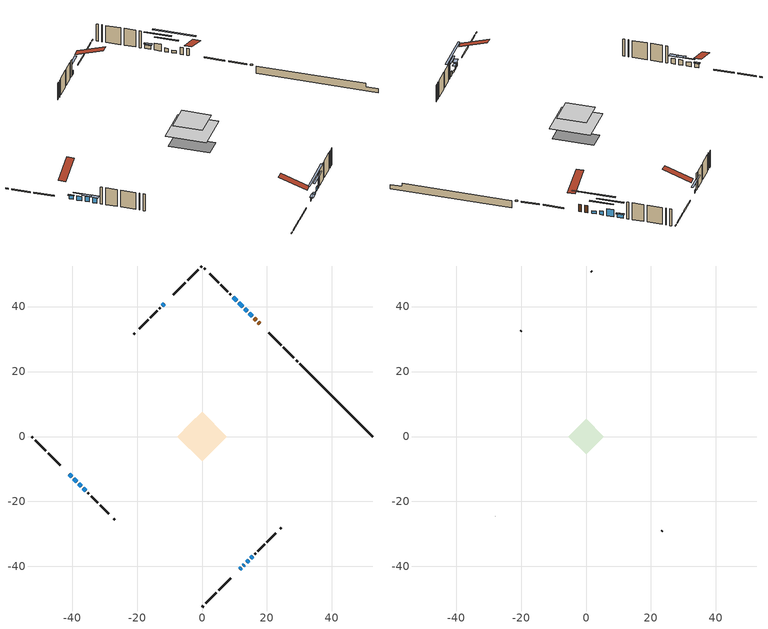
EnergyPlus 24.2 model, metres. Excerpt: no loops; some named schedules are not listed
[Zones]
conditioned space
 floor adiabatic (AdiabaticFloorConstruction): -7.57,0 0,7.57 7.57,0 0,-7.57 z3.05
 floor foundation (Slab1 construction): -5.6,2.02 -2.02,5.6 5.6,-2.02 2.02,-5.6 z-1.52
 wall outside (RimJoist1 construction): 0,-52.5 0.44,-52.06 / -52.5,0 -52.06,-0.44 / 0,52.5 -0.44,52.06 / 29.43,23.07 28.98,23.52 z0.61:0.91
 wall outside (RimJoist2 construction): 1.1,-51.4 4.43,-48.08 / -51.4,-1.1 -48.08,-4.43 / -1.1,51.4 -4.43,48.08 / 28.33,24.17 25,27.5 z0.61:0.91
 wall outside (RimJoist3 construction): 5.08,-47.42 8.92,-43.58 / -47.42,-5.08 -43.58,-8.92 / -5.08,47.42 -8.92,43.58 / 24.35,28.16 20.5,32 z0.61:0.91
 wall outside (AdiabaticWallConstruction 1): 17.8,34.7 17.31,35.19 / 16.65,35.85 16.07,36.43 z0.61:2.64
 wall outside (AdiabaticWallConstruction): 11.63,-40.87 12.03,-40.47 z0.61:1.5; 12.68,-39.82 13.08,-39.42 z0.61:1.47; -40.87,-11.63 -40.1,-12.4 z0.61:1.68; -39.44,-13.06 -38.6,-13.91 z0.61:1.83; 15.41,37.09 14.55,37.95 / -11.63,40.87 -12.17,40.33 z0.61:1.37; 13.73,-38.77 14.37,-38.14 z0.61:1.12; 13.9,38.61 13.23,39.27 z0.61:1.65; 12.57,39.93 11.3,41.2 z0.61:2.59; 15.02,-37.48 15.56,-36.94 z0.61:1.88; -37.94,-14.56 -37.18,-15.32 / -36.53,-15.97 -35.81,-16.69 z0.61:2.13; 10.64,41.86 9.56,42.94 z0.61:1.63
 wall outside (Wall1 construction): 16.22,-36.28 16.55,-35.95 / -35.15,-17.35 -34.82,-17.69 / -12.83,39.67 -13.17,39.34 / 8.91,43.6 8.57,43.93 z0.61:5.49
 wall outside (Wall2 construction): 17.21,-35.29 19.33,-33.17 / -34.16,-18.34 -32.04,-20.46 / -13.82,38.68 -15.94,36.56 / 7.91,44.59 5.8,46.71 z0.61:5.49
 wall outside (Wall3 construction): 19.99,-32.52 22.73,-29.77 / -31.38,-21.12 -28.64,-23.86 / -16.6,35.91 -19.34,33.16 / 5.14,47.36 2.39,50.11 z0.61:5.49
 wall outside (Wall5 construction): 24.12,-28.38 24.47,-28.03 / -27.25,-25.25 -26.9,-25.6 / -20.73,31.77 -21.08,31.42 / 1,51.5 0.66,51.84 z0.61:5.49
 wall foundation (FoundationWall1 construction): 30.09,22.42,-1.52 30.09,22.42,0.61 50.26,2.24,0.61 50.26,2.24,-0.36 52.5,0,-0.36 52.5,0,-1.52
 window (WindowConstruction 10): 11.63,-40.87 12.03,-40.48 z0.61:1.5
 window (WindowConstruction 7): 12.68,-39.82 13.08,-39.42 z0.61:1.47
 window (WindowConstruction 8): -40.87,-11.63 -40.1,-12.4 z0.61:1.68
 window (WindowConstruction 9): -39.44,-13.06 -38.6,-13.91 z0.61:1.83
 window (WindowConstruction 11): 15.41,37.09 14.55,37.95 z0.61:1.37
 window (WindowConstruction 12): 13.73,-38.77 14.36,-38.14 z0.61:1.12
 window (WindowConstruction): 13.89,38.61 13.23,39.27 z0.61:1.65
 window (WindowConstruction 1): 12.57,39.93 11.3,41.2 z0.61:2.59
 window (WindowConstruction 2): -11.63,40.87 -12.17,40.33 z0.61:1.37
 window (WindowConstruction 3): 15.02,-37.48 15.56,-36.94 z0.61:1.88
 window (WindowConstruction 4): -37.94,-14.56 -37.18,-15.32 z0.61:2.13
 window (WindowConstruction 5): -36.53,-15.97 -35.81,-16.69 z0.61:2.13
 window (WindowConstruction 6): 10.64,41.86 9.56,42.94 z0.61:1.62
 door (Door): 17.8,34.7 17.31,35.19 z0.61:2.64
 door (Door 1): 16.65,35.85 16.07,36.43 z0.61:2.64
 ceiling adiabatic (AdiabaticFloorConstruction): 0,-7.57 7.57,0 0,7.57 -7.57,0 z3.05
attic - vented
 floor to conditioned space (Floor1 construction Reversed): -5.43,0 0,5.43 5.43,0 0,-5.43 z5.49
 wall outside (Wall4 construction): 23.39,-29.11 23.47,-29.04 / -27.98,-24.52 -27.91,-24.6 / -20,32.5 -20.08,32.43 / 1.74,50.77 1.66,50.84 z0.61:5.49
 roof outside (Roof1 construction): 10.98,-41.53,5.49 5.69,-36.24,7.98 4.29,-37.63,7.98 9.58,-42.92,5.49; -41.53,-10.98,5.49 -36.24,-5.69,7.98 -37.63,-4.29,7.98 -42.92,-9.58,5.49; -10.98,41.53,5.49 -5.69,36.24,7.98 -4.29,37.63,7.98 -9.58,42.92,5.49; 18.45,34.05,5.49 13.16,28.76,7.98 14.56,27.36,7.98 19.85,32.65,5.49
shading: 12.46,-40.04 11.2,-41.3 11.85,-41.94 13.1,-40.69 z2.11; 13.29,-39.21 12.47,-40.03 12.9,-40.46 13.72,-39.64 z1.77; -39.96,-12.55 -41.01,-11.49 -41.3,-11.78 -40.25,-12.84 z1.88; -37.95,-14.55 -40.09,-12.42 -40.3,-12.63 -38.16,-14.76 z2.74; 10.96,41.54 19.01,33.5 19.3,33.79 11.25,41.83 z6.45; 17.96,-34.54 10.14,-42.36 10.43,-42.65 18.25,-34.84 z6.2; 11.36,41.14 15.76,36.74 16.05,37.03 11.66,41.43 z4.29; 9.43,43.07 14.44,38.06 14.73,38.35 9.72,43.36 z5.23; -14.04,38.46 -9.77,42.74 -10.06,43.03 -14.33,38.75 z4.01; 17.43,-35.07 13.16,-39.35 13.45,-39.64 17.72,-35.37 z4.52; -36.75,-15.75 -38.37,-14.13 -39.01,-14.78 -37.4,-16.39 z2.74; -35.38,-17.12 -36.96,-15.54 -37.6,-16.19 -36.02,-17.77 z2.74; 9.35,43.15 10.85,41.65 11.28,42.08 9.78,43.58 z1.92
[Building]
Building 1: Terrain=Suburbs
[Site:Location]
Toronto City Centre_ON: Latitude {deg}=43.63; Longitude {deg}=-79.39; Time Zone {hr}=-5; Elevation {m}=77; Keep Site Location Information=Yes
[Site:GroundTemperature:Shallow]
5.01852, 3.26908, 3.12898, 3.95918, 7.29196, 10.6092, 13.4851, 15.3069, 15.4617, 13.9799, 11.1774, 7.9619
[Site:WaterMainsTemperature]
Calculation Method=Schedule; Temperature Schedule=mains temperature schedule
[Material] Roughness=Rough; Thermal Absorptance=0.9
Name | Thickness {m} | Conductivity {W/m-K} | Density {kg/m3} | Specific Heat {J/kg-K} | Solar Absorptance | Visible Absorptance
asphalt or fiberglass shingles | 0.00635 | 0.162714 | 1121.4 | 1465.45 | 0.4 | 0.4
ceiling loosefill ins | 0.169333 | 0.0480833 | 16.02 | 1046.75 | 0.7 | 0.7
ceiling stud and cavity | 0.1397 | 0.175913 | 65.682 | 1177.47 | 0.7 | 0.7
concrete 4.0 in. | 0.1016 | 1.803125 | 2242.8 | 837.4 | 0.7 | 0.7
concrete 8.0 in. | 0.2032 | 1.803125 | 2242.8 | 837.4 | 0.7 | 0.7
door material | 0.04445 | 0.053851 | 512.64 | 1214.23 | 0.7 | 0.7
door material 1 | 0.04445 | 0.20624 | 512.64 | 1214.23 | 0.7 | 0.7
exterior vertical ins | 0.0448461 | 0.029427 | 32.04 | 1214.23 | 0.7 | 0.7
floor covering | 0.0127 | 0.0433444 | 54.468 | 1339.84 | 0.6 | 0.6
floor rigid ins; wall rigid ins | 0.512978 | 0.029427 | 32.04 | 1214.23 | 0.7 | 0.7
floor stud and cavity | 0.1397 | 1.75129 | 37.0049 | 1207.88 | 0.7 | 0.7
furniture material conditioned space 1 | 0.1524 | 0.115458 | 640.8 | 1214.23 | 0.6 | 0.6
gypsum board | 0.0127 | 0.160291 | 801 | 837.4 | 0.6 | 0.6
gypsum board 1 | 0.0127 | 0.160291 | 801 | 837.4 | 0.7 | 0.7
osb sheathing 0.5 in. | 0.0127 | 0.115458 | 512.64 | 1214.23 | 0.7 | 0.7
osb sheathing 0.75 in. | 0.01905 | 0.115458 | 512.64 | 1214.23 | 0.7 | 0.7
osb sheathing 2.0 in. | 0.0508 | 0.115458 | 512.64 | 1214.23 | 0.7 | 0.7
rim joist rigid ins | 0.051816 | 0.029427 | 32.04 | 1214.23 | 0.7 | 0.7
rim joist stud and cavity | 0.0508 | 0.0315445 | 125.044 | 1163.47 | 0.6 | 0.6
rim joist stud and cavity 1 | 0.0508 | 0.278529 | 125.044 | 1163.47 | 0.6 | 0.6
rim joist stud and cavity 2 | 0.0508 | 0.0292424 | 125.044 | 1163.47 | 0.6 | 0.6
wall stud and cavity | 0.1397 | 0.132896 | 139.0536 | 1170.24 | 0.7 | 0.7
wall stud and cavity 1 | 0.1397 | 0.0827303 | 139.0536 | 1170.24 | 0.7 | 0.7
wall stud and cavity 2 | 0.1397 | 0.0941144 | 139.0536 | 1170.24 | 0.7 | 0.7
wall stud and cavity 3 | 0.0889 | 6.9971 | 50.32683 | 1063.81 | 0.6 | 0.6
wall stud and cavity 4 | 0.1397 | 0.118591 | 139.0536 | 1170.24 | 0.7 | 0.7
wall stud and cavity 5 | 0.0889 | 0.380278 | 52.3479 | 1209.89 | 0.7 | 0.7
wall stud and cavity 6 | 0.0889 | 0.391764 | 83.0341 | 1211.67 | 0.7 | 0.7
wood siding | 0.0254 | 0.102417 | 544.68 | 1172.36 | 0.4 | 0.4
wood siding 1 | 0.00254 | 0.102417 | 544.68 | 1172.36 | 0.4 | 0.4
wood siding 2; wood siding 3; wood siding 4 | 0.0254 | 0.102417 | 544.68 | 1172.36 | 0.7 | 0.7
[WindowMaterial:SimpleGlazingSystem]
Name | U-Factor {W/m2-K} | Solar Heat Gain Coefficient
WindowMaterial | 2.77995 | 0.49
WindowMaterial 1 | 2.56475 | 0.55
WindowMaterial 10 | 2.77541 | 0.49
WindowMaterial 11 | 2.8725 | 0.41
WindowMaterial 2 | 2.861712 | 0.43
WindowMaterial 3 | 2.70727 | 0.52
WindowMaterial 4 | 2.76689 | 0.49
WindowMaterial 5 | 2.711245 | 0.54
WindowMaterial 6 | 2.86512 | 0.42
WindowMaterial 7 | 2.76064 | 0.51
WindowMaterial 8 | 2.731118 | 0.53
WindowMaterial 9 | 2.72033 | 0.56
[Construction]
AdiabaticFloorConstruction: floor stud and cavity, floor rigid ins, osb sheathing 0.75 in., floor covering
AdiabaticWallConstruction: wood siding 3, wall rigid ins, wall stud and cavity 5, gypsum board
AdiabaticWallConstruction 1: wood siding 4, wall rigid ins, wall stud and cavity 5, gypsum board
Door: door material
Door 1: door material 1
Floor1 construction Reversed: gypsum board, ceiling stud and cavity, ceiling loosefill ins
FoundationWall1 construction: concrete 8.0 in., gypsum board 1
furniture construction conditioned space 1: furniture material conditioned space 1
PartitionWallConstruction: gypsum board, wall stud and cavity 6, gypsum board
RimJoist1 construction: wood siding 2, osb sheathing 2.0 in., rim joist stud and cavity
RimJoist2 construction: wood siding 2, rim joist rigid ins, osb sheathing 2.0 in., rim joist stud and cavity 1
RimJoist3 construction: wood siding 2, osb sheathing 2.0 in., rim joist stud and cavity 2
Roof1 construction: asphalt or fiberglass shingles
Slab1 construction: concrete 4.0 in.
Wall1 construction: wood siding, osb sheathing 0.5 in., wall stud and cavity, gypsum board
Wall2 construction: wood siding, osb sheathing 0.5 in., wall stud and cavity 1, gypsum board
Wall3 construction: wood siding, osb sheathing 0.5 in., wall stud and cavity 2, gypsum board
Wall4 construction: wood siding 1, wall stud and cavity 3
Wall5 construction: wood siding, osb sheathing 0.5 in., wall stud and cavity 4, gypsum board
WindowConstruction: WindowMaterial
WindowConstruction 1: WindowMaterial 1
WindowConstruction 10: WindowMaterial 9
WindowConstruction 11: WindowMaterial 10
WindowConstruction 12: WindowMaterial 11
WindowConstruction 2: WindowMaterial 2
WindowConstruction 3: WindowMaterial 3
WindowConstruction 4: WindowMaterial 4
WindowConstruction 5; WindowConstruction 6: WindowMaterial 5
WindowConstruction 7: WindowMaterial 6
WindowConstruction 8: WindowMaterial 7
WindowConstruction 9: WindowMaterial 8
[Zone] Multiplier=1; Part of Total Floor Area=Yes
Name | Volume {m3}
attic - vented | 23.879
conditioned space | 431.3
[Space]
Name | Zone | Volume {m3}
attic - vented 1 | attic - vented | 23.879
conditioned space 1 | conditioned space | 431.3
[ZoneInfiltration:EffectiveLeakageArea]
infil attic - vented 1: Zone or Space=attic - vented 1; Schedule=Always On Discrete; Effective Air Leakage Area {cm2}=2483.79; Stack Coefficient=0.000512525; Wind Coefficient=1.5296e-05
[ZoneMixing]
whole house fan mix: Zone or Space=attic - vented; Schedule=Always On Continuous; Design Flow Rate Calculation Method=Flow/Zone; Design Flow Rate {m3/s}=0; Source Zone or Space=conditioned space
[SurfaceProperty:ExposedFoundationPerimeter]
Slab1: Exposed Perimeter Calculation Method=TotalExposedPerimeter; Total Exposed Perimeter {m}=31.7
[InternalMass] Zone or ZoneList=conditioned space; Space or SpaceList=conditioned space 1
Name | Construction | Surface Area {m2}
furniture mass conditioned space 1 | furniture construction conditioned space 1 | 67.732
partition wall mass | PartitionWallConstruction | 169.33
[Lights]
interior lighting: Zone or ZoneList or Space or SpaceList=conditioned space 1; Schedule=interior lighting schedule; Design Level Calculation Method=LightingLevel; Lighting Level {W}=343.2; Return Air Fraction=0; Fraction Radiant=0.6; Fraction Visible=0.2; Fraction Replaceable=1
[People]
occupants: Zone or ZoneList or Space or SpaceList=conditioned space 1; Number of People Schedule=occupants schedule; Number of People Calculation Method=People; Number of People=3; Fraction Radiant=0.314171; Sensible Heat Fraction=0.56303; Activity Level Schedule=occupants activity schedule; Carbon Dioxide Generation Rate {m3/s-W}=0; Enable ASHRAE 55 Comfort Warnings=No; Mean Radiant Temperature Calculation Type=EnclosureAveraged
[ElectricEquipment] Zone or ZoneList or Space or SpaceList=conditioned space 1; Design Level Calculation Method=EquipmentLevel
Name | Schedule | Design Level {W} | Fraction Latent | Fraction Radiant | Fraction Lost
clothes dryer | clothes dryer schedule | 140.772 | 0.015 | 0.081 | 0.85
clothes washer | clothes washer schedule | 32.1985 | 0.03 | 0.162 | 0.7
cooking range | cooking range schedule | 215.147 | 0.08 | 0.432 | 0.2
dishwasher | dishwasher schedule | 66.8632 | 0.3 | 0.18 | 0.4
fridge | fridge schedule | 72.9452 | 0 | 0.6 | 0
mech vent bath fan 0 | mech vent bath fan 0 schedule | 50.2 | 0 | 0 | 1
mech vent bath fan 1 | mech vent bath fan 1 schedule | 50.2 | 0 | 0 | 1
mech vent house fan | mech vent house fan schedule | 0 | 0 | 0 | 1
mech vent house fan cfis | mech vent house fan cfis schedule | 0 | 0 | 0 | 0
mech vent range fan 0 | mech vent range fan 0 schedule | 57 | 0 | 0 | 1
misc plug loads | misc plug loads schedule | 494.7 | 0.045 | 0.513 | 0.1
whole house fan | Always On Discrete | 0 | 0 | 0 | 1
[OtherEquipment] Zone or ZoneList or Space or SpaceList=conditioned space 1; Design Level Calculation Method=EquipmentLevel
Name | Fuel Type | Schedule | Design Level {W} | Fraction Latent | Fraction Radiant | Fraction Lost
clothes dryer 1 | Electricity | clothes dryer schedule | 0 | 0.015 | 0.081 | 0.85
cooking range 1 | Electricity | cooking range schedule | 0 | 0.08 | 0.432 | 0.2
general water use latent | None | general water use schedule | 62.594 | 1 | 0 | 0
general water use sensible | None | general water use schedule | -61.6891 | 0 | 0.6 | 0
mech vent house fan latent load | None | Always On Discrete | 0 | 1 | 0 | 0
mech vent house fan sensible load | None | Always On Discrete | 0 | 0 | 0 | 0
water heater energy adjustment1 | NaturalGas | Always On Discrete | 0.01 | 0 | 0 | 1
[ZoneInfiltration:DesignFlowRate] Zone or ZoneList or Space or SpaceList=conditioned space 1; Schedule=Always On Discrete; Design Flow Rate Calculation Method=Flow/Zone; Design Flow Rate {m3/s}=0
infil flow; natural vent flow; whole house fan flow
[Foundation:Kiva]
Foundation Kiva 1: Initial Indoor Air Temperature {C}=18; Wall Height Above Grade {m}=0.609996; Wall Depth Below Slab {m}=0.2032; Custom Block Material Name 1=exterior vertical ins; Custom Block Depth 1 {m}=2.13; Custom Block X Position 1 {m}=0.2159; Custom Block Z Position 1 {m}=0
[Foundation:Kiva:Settings]
Soil Conductivity {W/m-K}=0.849921; Soil Density {kg/m3}=1842.3; Soil Specific Heat {J/kg-K}=418.7; Ground Solar Absorptivity=0.9; Ground Thermal Absorptivity=0.9; Ground Surface Roughness {m}=0.03; Far-Field Width {m}=40; Deep-Ground Boundary Condition=ZeroFlux; Deep-Ground Depth {m}=40; Minimum Cell Dimension {m}=0.2; Maximum Cell Growth Coefficient=3; Simulation Timestep=Timestep
[Exterior:Lights]
exterior lighting: Schedule=exterior lighting schedule; Design Level {W}=75.6
[Schedule:Constant]
Name | Hourly Value
Always On Continuous; mech vent house fan schedule; mech vent house fan cfis schedule; Always On Discrete | 1
occupants activity schedule | 117.228
fridge schedule | 0
[Schedule:Week:Daily]
interior lighting schedule Week Rule - Jan1-Jan27: interior lighting schedule day, interior lighting schedule day, interior lighting schedule day, interior lighting schedule day, interior lighting schedule day, interior lighting schedule day, interior lighting schedule day, interior lighting schedule default day, interior lighting schedule default day, interior lighting schedule default day, interior lighting schedule default day, interior lighting schedule default day
interior lighting schedule Week Rule - Jan28-Feb3: interior lighting schedule day, interior lighting schedule day, interior lighting schedule day, interior lighting schedule day, interior lighting schedule day 1, interior lighting schedule day 1, interior lighting schedule day 1, interior lighting schedule default day, interior lighting schedule default day, interior lighting schedule default day, interior lighting schedule default day, interior lighting schedule default day
interior lighting schedule Week Rule - Feb4-Feb24: interior lighting schedule day 1, interior lighting schedule day 1, interior lighting schedule day 1, interior lighting schedule day 1, interior lighting schedule day 1, interior lighting schedule day 1, interior lighting schedule day 1, interior lighting schedule default day, interior lighting schedule default day, interior lighting schedule default day, interior lighting schedule default day, interior lighting schedule default day
interior lighting schedule Week Rule - Feb25-Mar3: interior lighting schedule day 1, interior lighting schedule day 1, interior lighting schedule day 1, interior lighting schedule day 1, interior lighting schedule day 2, interior lighting schedule day 2, interior lighting schedule day 2, interior lighting schedule default day, interior lighting schedule default day, interior lighting schedule default day, interior lighting schedule default day, interior lighting schedule default day
interior lighting schedule Week Rule - Mar4-Mar31: interior lighting schedule day 2, interior lighting schedule day 2, interior lighting schedule day 2, interior lighting schedule day 2, interior lighting schedule day 2, interior lighting schedule day 2, interior lighting schedule day 2, interior lighting schedule default day, interior lighting schedule default day, interior lighting schedule default day, interior lighting schedule default day, interior lighting schedule default day
interior lighting schedule Week Rule - Apr1-Apr28: interior lighting schedule day 3, interior lighting schedule day 3, interior lighting schedule day 3, interior lighting schedule day 3, interior lighting schedule day 3, interior lighting schedule day 3, interior lighting schedule day 3, interior lighting schedule default day, interior lighting schedule default day, interior lighting schedule default day, interior lighting schedule default day, interior lighting schedule default day
interior lighting schedule Week Rule - Apr29-May5: interior lighting schedule day 3, interior lighting schedule day 3, interior lighting schedule day 4, interior lighting schedule day 4, interior lighting schedule day 4, interior lighting schedule day 4, interior lighting schedule day 4, interior lighting schedule default day, interior lighting schedule default day, interior lighting schedule default day, interior lighting schedule default day, interior lighting schedule default day
interior lighting schedule Week Rule - May6-May26: interior lighting schedule day 4, interior lighting schedule day 4, interior lighting schedule day 4, interior lighting schedule day 4, interior lighting schedule day 4, interior lighting schedule day 4, interior lighting schedule day 4, interior lighting schedule default day, interior lighting schedule default day, interior lighting schedule default day, interior lighting schedule default day, interior lighting schedule default day
interior lighting schedule Week Rule - May27-Jun2: interior lighting schedule day 4, interior lighting schedule day 4, interior lighting schedule day 4, interior lighting schedule day 4, interior lighting schedule day 4, interior lighting schedule day 5, interior lighting schedule day 5, interior lighting schedule default day, interior lighting schedule default day, interior lighting schedule default day, interior lighting schedule default day, interior lighting schedule default day
interior lighting schedule Week Rule - Jun3-Jun30: interior lighting schedule day 5, interior lighting schedule day 5, interior lighting schedule day 5, interior lighting schedule day 5, interior lighting schedule day 5, interior lighting schedule day 5, interior lighting schedule day 5, interior lighting schedule default day, interior lighting schedule default day, interior lighting schedule default day, interior lighting schedule default day, interior lighting schedule default day
interior lighting schedule Week Rule - Jul1-Jul28: interior lighting schedule day 6, interior lighting schedule day 6, interior lighting schedule day 6, interior lighting schedule day 6, interior lighting schedule day 6, interior lighting schedule day 6, interior lighting schedule day 6, interior lighting schedule default day, interior lighting schedule default day, interior lighting schedule default day, interior lighting schedule default day, interior lighting schedule default day
interior lighting schedule Week Rule - Jul29-Aug4: interior lighting schedule day 6, interior lighting schedule day 6, interior lighting schedule day 6, interior lighting schedule day 7, interior lighting schedule day 7, interior lighting schedule day 7, interior lighting schedule day 7, interior lighting schedule default day, interior lighting schedule default day, interior lighting schedule default day, interior lighting schedule default day, interior lighting schedule default day
interior lighting schedule Week Rule - Aug5-Aug25: interior lighting schedule day 7, interior lighting schedule day 7, interior lighting schedule day 7, interior lighting schedule day 7, interior lighting schedule day 7, interior lighting schedule day 7, interior lighting schedule day 7, interior lighting schedule default day, interior lighting schedule default day, interior lighting schedule default day, interior lighting schedule default day, interior lighting schedule default day
interior lighting schedule Week Rule - Aug26-Sep1: interior lighting schedule day 7, interior lighting schedule day 7, interior lighting schedule day 7, interior lighting schedule day 7, interior lighting schedule day 7, interior lighting schedule day 7, interior lighting schedule day 8, interior lighting schedule default day, interior lighting schedule default day, interior lighting schedule default day, interior lighting schedule default day, interior lighting schedule default day
interior lighting schedule Week Rule - Sep2-Sep29: interior lighting schedule day 8, interior lighting schedule day 8, interior lighting schedule day 8, interior lighting schedule day 8, interior lighting schedule day 8, interior lighting schedule day 8, interior lighting schedule day 8, interior lighting schedule default day, interior lighting schedule default day, interior lighting schedule default day, interior lighting schedule default day, interior lighting schedule default day
interior lighting schedule Week Rule - Sep30-Oct6: interior lighting schedule day 8, interior lighting schedule day 9, interior lighting schedule day 9, interior lighting schedule day 9, interior lighting schedule day 9, interior lighting schedule day 9, interior lighting schedule day 9, interior lighting schedule default day, interior lighting schedule default day, interior lighting schedule default day, interior lighting schedule default day, interior lighting schedule default day
interior lighting schedule Week Rule - Oct7-Oct27: interior lighting schedule day 9, interior lighting schedule day 9, interior lighting schedule day 9, interior lighting schedule day 9, interior lighting schedule day 9, interior lighting schedule day 9, interior lighting schedule day 9, interior lighting schedule default day, interior lighting schedule default day, interior lighting schedule default day, interior lighting schedule default day, interior lighting schedule default day
interior lighting schedule Week Rule - Oct28-Nov3: interior lighting schedule day 9, interior lighting schedule day 9, interior lighting schedule day 9, interior lighting schedule day 9, interior lighting schedule day 10, interior lighting schedule day 10, interior lighting schedule day 10, interior lighting schedule default day, interior lighting schedule default day, interior lighting schedule default day, interior lighting schedule default day, interior lighting schedule default day
interior lighting schedule Week Rule - Nov4-Nov24: interior lighting schedule day 10, interior lighting schedule day 10, interior lighting schedule day 10, interior lighting schedule day 10, interior lighting schedule day 10, interior lighting schedule day 10, interior lighting schedule day 10, interior lighting schedule default day, interior lighting schedule default day, interior lighting schedule default day, interior lighting schedule default day, interior lighting schedule default day
interior lighting schedule Week Rule - Nov25-Dec1: interior lighting schedule day 10, interior lighting schedule day 10, interior lighting schedule day 10, interior lighting schedule day 10, interior lighting schedule day 10, interior lighting schedule day 10, interior lighting schedule day 11, interior lighting schedule default day, interior lighting schedule default day, interior lighting schedule default day, interior lighting schedule default day, interior lighting schedule default day
interior lighting schedule Week Rule - Dec2-Dec31: interior lighting schedule day 11, interior lighting schedule day 11, interior lighting schedule day 11, interior lighting schedule day 11, interior lighting schedule day 11, interior lighting schedule day 11, interior lighting schedule day 11, interior lighting schedule default day, interior lighting schedule default day, interior lighting schedule default day, interior lighting schedule default day, interior lighting schedule default day
occupants schedule Week Rule - Jan1-Dec31: occupants schedule day, occupants schedule day, occupants schedule day, occupants schedule day, occupants schedule day, occupants schedule day, occupants schedule day, occupants schedule default day, occupants schedule default day, occupants schedule default day, occupants schedule default day, occupants schedule default day
clothes dryer schedule Week Rule - Jan1-Dec31: clothes dryer schedule day, clothes dryer schedule day, clothes dryer schedule day, clothes dryer schedule day, clothes dryer schedule day, clothes dryer schedule day, clothes dryer schedule day, clothes dryer schedule default day, clothes dryer schedule default day, clothes dryer schedule default day, clothes dryer schedule default day, clothes dryer schedule default day
clothes washer schedule Week Rule - Jan1-Dec31: clothes washer schedule day, clothes washer schedule day, clothes washer schedule day, clothes washer schedule day, clothes washer schedule day, clothes washer schedule day, clothes washer schedule day, clothes washer schedule default day, clothes washer schedule default day, clothes washer schedule default day, clothes washer schedule default day, clothes washer schedule default day
cooking range schedule Week Rule - Jan1-Dec31: cooking range schedule day, cooking range schedule day, cooking range schedule day, cooking range schedule day, cooking range schedule day, cooking range schedule day, cooking range schedule day, cooking range schedule default day, cooking range schedule default day, cooking range schedule default day, cooking range schedule default day, cooking range schedule default day
dishwasher schedule Week Rule - Jan1-Dec31: dishwasher schedule day, dishwasher schedule day, dishwasher schedule day, dishwasher schedule day, dishwasher schedule day, dishwasher schedule day, dishwasher schedule day, dishwasher schedule default day, dishwasher schedule default day, dishwasher schedule default day, dishwasher schedule default day, dishwasher schedule default day
mech vent bath fan 0 schedule Week Rule - Jan1-Dec31: mech vent bath fan 0 schedule day, mech vent bath fan 0 schedule day, mech vent bath fan 0 schedule day, mech vent bath fan 0 schedule day, mech vent bath fan 0 schedule day, mech vent bath fan 0 schedule day, mech vent bath fan 0 schedule day, mech vent bath fan 0 schedule default day, mech vent bath fan 0 schedule default day, mech vent bath fan 0 schedule default day, mech vent bath fan 0 schedule default day, mech vent bath fan 0 schedule default day
mech vent bath fan 1 schedule Week Rule - Jan1-Dec31: mech vent bath fan 1 schedule day, mech vent bath fan 1 schedule day, mech vent bath fan 1 schedule day, mech vent bath fan 1 schedule day, mech vent bath fan 1 schedule day, mech vent bath fan 1 schedule day, mech vent bath fan 1 schedule day, mech vent bath fan 1 schedule default day, mech vent bath fan 1 schedule default day, mech vent bath fan 1 schedule default day, mech vent bath fan 1 schedule default day, mech vent bath fan 1 schedule default day
mech vent range fan 0 schedule Week Rule - Jan1-Dec31: mech vent range fan 0 schedule day, mech vent range fan 0 schedule day, mech vent range fan 0 schedule day, mech vent range fan 0 schedule day, mech vent range fan 0 schedule day, mech vent range fan 0 schedule day, mech vent range fan 0 schedule day, mech vent range fan 0 schedule default day, mech vent range fan 0 schedule default day, mech vent range fan 0 schedule default day, mech vent range fan 0 schedule default day, mech vent range fan 0 schedule default day
misc plug loads schedule Week Rule - Jan1-Dec31: misc plug loads schedule day, misc plug loads schedule day, misc plug loads schedule day, misc plug loads schedule day, misc plug loads schedule day, misc plug loads schedule day, misc plug loads schedule day, misc plug loads schedule default day, misc plug loads schedule default day, misc plug loads schedule default day, misc plug loads schedule default day, misc plug loads schedule default day
general water use schedule Week Rule - Jan1-Dec31: general water use schedule day, general water use schedule day, general water use schedule day, general water use schedule day, general water use schedule day, general water use schedule day, general water use schedule day, general water use schedule default day, general water use schedule default day, general water use schedule default day, general water use schedule default day, general water use schedule default day
exterior lighting schedule Week Rule - Jan1-Jan27: exterior lighting schedule day, exterior lighting schedule day, exterior lighting schedule day, exterior lighting schedule day, exterior lighting schedule day, exterior lighting schedule day, exterior lighting schedule day, exterior lighting schedule default day, exterior lighting schedule default day, exterior lighting schedule default day, exterior lighting schedule default day, exterior lighting schedule default day
exterior lighting schedule Week Rule - Jan28-Feb3: exterior lighting schedule day, exterior lighting schedule day, exterior lighting schedule day, exterior lighting schedule day, exterior lighting schedule day 1, exterior lighting schedule day 1, exterior lighting schedule day 1, exterior lighting schedule default day, exterior lighting schedule default day, exterior lighting schedule default day, exterior lighting schedule default day, exterior lighting schedule default day
exterior lighting schedule Week Rule - Feb4-Feb24: exterior lighting schedule day 1, exterior lighting schedule day 1, exterior lighting schedule day 1, exterior lighting schedule day 1, exterior lighting schedule day 1, exterior lighting schedule day 1, exterior lighting schedule day 1, exterior lighting schedule default day, exterior lighting schedule default day, exterior lighting schedule default day, exterior lighting schedule default day, exterior lighting schedule default day
exterior lighting schedule Week Rule - Feb25-Mar3: exterior lighting schedule day 1, exterior lighting schedule day 1, exterior lighting schedule day 1, exterior lighting schedule day 1, exterior lighting schedule day 2, exterior lighting schedule day 2, exterior lighting schedule day 2, exterior lighting schedule default day, exterior lighting schedule default day, exterior lighting schedule default day, exterior lighting schedule default day, exterior lighting schedule default day
exterior lighting schedule Week Rule - Mar4-Mar31: exterior lighting schedule day 2, exterior lighting schedule day 2, exterior lighting schedule day 2, exterior lighting schedule day 2, exterior lighting schedule day 2, exterior lighting schedule day 2, exterior lighting schedule day 2, exterior lighting schedule default day, exterior lighting schedule default day, exterior lighting schedule default day, exterior lighting schedule default day, exterior lighting schedule default day
exterior lighting schedule Week Rule - Apr1-Apr28: exterior lighting schedule day 3, exterior lighting schedule day 3, exterior lighting schedule day 3, exterior lighting schedule day 3, exterior lighting schedule day 3, exterior lighting schedule day 3, exterior lighting schedule day 3, exterior lighting schedule default day, exterior lighting schedule default day, exterior lighting schedule default day, exterior lighting schedule default day, exterior lighting schedule default day
exterior lighting schedule Week Rule - Apr29-May5: exterior lighting schedule day 3, exterior lighting schedule day 3, exterior lighting schedule day 4, exterior lighting schedule day 4, exterior lighting schedule day 4, exterior lighting schedule day 4, exterior lighting schedule day 4, exterior lighting schedule default day, exterior lighting schedule default day, exterior lighting schedule default day, exterior lighting schedule default day, exterior lighting schedule default day
exterior lighting schedule Week Rule - May6-May26: exterior lighting schedule day 4, exterior lighting schedule day 4, exterior lighting schedule day 4, exterior lighting schedule day 4, exterior lighting schedule day 4, exterior lighting schedule day 4, exterior lighting schedule day 4, exterior lighting schedule default day, exterior lighting schedule default day, exterior lighting schedule default day, exterior lighting schedule default day, exterior lighting schedule default day
exterior lighting schedule Week Rule - May27-Jun2: exterior lighting schedule day 4, exterior lighting schedule day 4, exterior lighting schedule day 4, exterior lighting schedule day 4, exterior lighting schedule day 4, exterior lighting schedule day 5, exterior lighting schedule day 5, exterior lighting schedule default day, exterior lighting schedule default day, exterior lighting schedule default day, exterior lighting schedule default day, exterior lighting schedule default day
exterior lighting schedule Week Rule - Jun3-Jun30: exterior lighting schedule day 5, exterior lighting schedule day 5, exterior lighting schedule day 5, exterior lighting schedule day 5, exterior lighting schedule day 5, exterior lighting schedule day 5, exterior lighting schedule day 5, exterior lighting schedule default day, exterior lighting schedule default day, exterior lighting schedule default day, exterior lighting schedule default day, exterior lighting schedule default day
[Schedule:Year]
interior lighting schedule: interior lighting schedule Week Rule - Jan1-Jan27, 1, 1, 1, 27, interior lighting schedule Week Rule - Jan28-Feb3, 1, 28, 2, 3, interior lighting schedule Week Rule - Feb4-Feb24, 2, 4, 2, 24, interior lighting schedule Week Rule - Feb25-Mar3, 2, 25, 3, 3, interior lighting schedule Week Rule - Mar4-Mar31, 3, 4, 3, 31, interior lighting schedule Week Rule - Apr1-Apr28, 4, 1, 4, 28, interior lighting schedule Week Rule - Apr29-May5, 4, 29, 5, 5, interior lighting schedule Week Rule - May6-May26, 5, 6, 5, 26, interior lighting schedule Week Rule - May27-Jun2, 5, 27, 6, 2, interior lighting schedule Week Rule - Jun3-Jun30, 6, 3, 6, 30, interior lighting schedule Week Rule - Jul1-Jul28, 7, 1, 7, 28, interior lighting schedule Week Rule - Jul29-Aug4, 7, 29, 8, 4, interior lighting schedule Week Rule - Aug5-Aug25, 8, 5, 8, 25, interior lighting schedule Week Rule - Aug26-Sep1, 8, 26, 9, 1, interior lighting schedule Week Rule - Sep2-Sep29, 9, 2, 9, 29, interior lighting schedule Week Rule - Sep30-Oct6, 9, 30, 10, 6, interior lighting schedule Week Rule - Oct7-Oct27, 10, 7, 10, 27, interior lighting schedule Week Rule - Oct28-Nov3, 10, 28, 11, 3, interior lighting schedule Week Rule - Nov4-Nov24, 11, 4, 11, 24, interior lighting schedule Week Rule - Nov25-Dec1, 11, 25, 12, 1, interior lighting schedule Week Rule - Dec2-Dec31, 12, 2, 12, 31
occupants schedule: occupants schedule Week Rule - Jan1-Dec31, 1, 1, 12, 31
clothes dryer schedule: clothes dryer schedule Week Rule - Jan1-Dec31, 1, 1, 12, 31
clothes washer schedule: clothes washer schedule Week Rule - Jan1-Dec31, 1, 1, 12, 31
cooking range schedule: cooking range schedule Week Rule - Jan1-Dec31, 1, 1, 12, 31
dishwasher schedule: dishwasher schedule Week Rule - Jan1-Dec31, 1, 1, 12, 31
mech vent bath fan 0 schedule: mech vent bath fan 0 schedule Week Rule - Jan1-Dec31, 1, 1, 12, 31
mech vent bath fan 1 schedule: mech vent bath fan 1 schedule Week Rule - Jan1-Dec31, 1, 1, 12, 31
mech vent range fan 0 schedule: mech vent range fan 0 schedule Week Rule - Jan1-Dec31, 1, 1, 12, 31
misc plug loads schedule: misc plug loads schedule Week Rule - Jan1-Dec31, 1, 1, 12, 31
general water use schedule: general water use schedule Week Rule - Jan1-Dec31, 1, 1, 12, 31
exterior lighting schedule: exterior lighting schedule Week Rule - Jan1-Jan27, 1, 1, 1, 27, exterior lighting schedule Week Rule - Jan28-Feb3, 1, 28, 2, 3, exterior lighting schedule Week Rule - Feb4-Feb24, 2, 4, 2, 24, exterior lighting schedule Week Rule - Feb25-Mar3, 2, 25, 3, 3, exterior lighting schedule Week Rule - Mar4-Mar31, 3, 4, 3, 31, exterior lighting schedule Week Rule - Apr1-Apr28, 4, 1, 4, 28, exterior lighting schedule Week Rule - Apr29-May5, 4, 29, 5, 5, exterior lighting schedule Week Rule - May6-May26, 5, 6, 5, 26, exterior lighting schedule Week Rule - May27-Jun2, 5, 27, 6, 2, exterior lighting schedule Week Rule - Jun3-Jun30, 6, 3, 6, 30, exterior lighting schedule Week Rule - Jul1-Jul28, 7, 1, 7, 28, exterior lighting schedule Week Rule - Jul29-Aug4, 7, 29, 8, 4, exterior lighting schedule Week Rule - Aug5-Aug25, 8, 5, 8, 25, exterior lighting schedule Week Rule - Aug26-Sep1, 8, 26, 9, 1, exterior lighting schedule Week Rule - Sep2-Sep29, 9, 2, 9, 29, exterior lighting schedule Week Rule - Sep30-Oct6, 9, 30, 10, 6, exterior lighting schedule Week Rule - Oct7-Oct27, 10, 7, 10, 27, exterior lighting schedule Week Rule - Oct28-Nov3, 10, 28, 11, 3, exterior lighting schedule Week Rule - Nov4-Nov24, 11, 4, 11, 24, exterior lighting schedule Week Rule - Nov25-Dec1, 11, 25, 12, 1, exterior lighting schedule Week Rule - Dec2-Dec31, 12, 2, 12, 31
[Schedule:Compact]
mains temperature schedule: Through: 01/01, For: AllDays, Until: 24:00, 8.80333, Through: 01/02, For: AllDays, Until: 24:00, 8.74333, Through: 01/03, For: AllDays, Until: 24:00, 8.68389, Through: 01/04, For: AllDays, Until: 24:00, 8.62611, Through: 01/05, For: AllDays, Until: 24:00, 8.56944, Through: 01/06, For: AllDays, Until: 24:00, 8.51389, Through: 01/07, For: AllDays, Until: 24:00, 8.45944, Through: 01/08, For: AllDays, Until: 24:00, 8.40611, Through: 01/09, For: AllDays, Until: 24:00, 8.35389, Through: 01/10, For: AllDays, Until: 24:00, 8.30278, Through: 01/11, For: AllDays, Until: 24:00, 8.25333, Through: 01/12, For: AllDays, Until: 24:00, 8.205, Through: 01/13, For: AllDays, Until: 24:00, 8.15778, Through: 01/14, For: AllDays, Until: 24:00, 8.11222, Through: 01/15, For: AllDays, Until: 24:00, 8.06778, Through: 01/16, For: AllDays, Until: 24:00, 8.02444, Through: 01/17, For: AllDays, Until: 24:00, 7.98222, Through: 01/18, For: AllDays, Until: 24:00, 7.94167, Through: 01/19, For: AllDays, Until: 24:00, 7.90222, Through: 01/20, For: AllDays, Until: 24:00, 7.86444, Through: 01/21, For: AllDays, Until: 24:00, 7.82778, Through: 01/22, For: AllDays, Until: 24:00, 7.79278, Through: 01/23, For: AllDays, Until: 24:00, 7.75889, Through: 01/24, For: AllDays, Until: 24:00, 7.72667, Through: 01/25, For: AllDays, Until: 24:00, 7.69556, Through: 01/26, For: AllDays, Until: 24:00, 7.66611, Through: 01/27, For: AllDays, Until: 24:00, 7.63778, Through: 01/28, For: AllDays, Until: 24:00, 7.61111, Through: 01/29, For: AllDays, Until: 24:00, 7.58556, Through: 01/30, For: AllDays, Until: 24:00, 7.56167, Through: 01/31, For: AllDays, Until: 24:00, 7.53944, Through: 02/01, For: AllDays, Until: 24:00, 7.51833, Through: 02/02, For: AllDays, Until: 24:00, 7.49889, Through: 02/03, For: AllDays, Until: 24:00, 7.48111, Through: 02/04, For: AllDays, Until: 24:00, 7.46444, Through: 02/05, For: AllDays, Until: 24:00, 7.44944, Through: 02/06, For: AllDays, Until: 24:00, 7.43556, Through: 02/07, For: AllDays, Until: 24:00, 7.42333, Through: 02/08, For: AllDays, Until: 24:00, 7.41278, Through: 02/09, For: AllDays, Until: 24:00, 7.40389, Through: 02/10, For: AllDays, Until: 24:00, 7.39611, Through: 02/11, For: AllDays, Until: 24:00, 7.39, Through: 02/12, For: AllDays, Until: 24:00, 7.38556, Through: 02/13, For: AllDays, Until: 24:00, 7.38222, Through: 02/14, For: AllDays, Until: 24:00, 7.38056, Through: 02/15, For: AllDays, Until: 24:00, 7.38056, Through: 02/16, For: AllDays, Until: 24:00, 7.38222, Through: 02/17, For: AllDays, Until: 24:00, 7.385, Through: 02/18, For: AllDays, Until: 24:00, 7.38944, Through: 02/19, For: AllDays, Until: 24:00, 7.395, Through: 02/20, For: AllDays, Until: 24:00, 7.40278, Through: 02/21, For: AllDays, Until: 24:00, 7.41167, Through: 02/22, For: AllDays, Until: 24:00, 7.42222, Through: 02/23, For: AllDays, Until: 24:00, 7.43389, Through: 02/24, For: AllDays, Until: 24:00, 7.44722, Through: 02/25, For: AllDays, Until: 24:00, 7.46222, Through: 02/26, For: AllDays, Until: 24:00, 7.47833, Through: 02/27, For: AllDays, Until: 24:00, 7.49611, Through: 02/28, For: AllDays, Until: 24:00, 7.51556, Through: 03/01, For: AllDays, Until: 24:00, 7.53667, Through: 03/02, For: AllDays, Until: 24:00, 7.55889, Through: 03/03, For: AllDays, Until: 24:00, 7.58222, Through: 03/04, For: AllDays, Until: 24:00, 7.60722, Through: 03/05, For: AllDays, Until: 24:00, 7.63389, Through: 03/06, For: AllDays, Until: 24:00, 7.66222, Through: 03/07, For: AllDays, Until: 24:00, 7.69111, Through: 03/08, For: AllDays, Until: 24:00, 7.72222, Through: 03/09, For: AllDays, Until: 24:00, 7.75444, Through: 03/10, For: AllDays, Until: 24:00, 7.78778, Through: 03/11, For: AllDays, Until: 24:00, 7.82278, Through: 03/12, For: AllDays, Until: 24:00, 7.85944, Through: 03/13, For: AllDays, Until: 24:00, 7.89722, Through: 03/14, For: AllDays, Until: 24:00, 7.93611, Through: 03/15, For: AllDays, Until: 24:00, 7.97667, Through: 03/16, For: AllDays, Until: 24:00, 8.01833, Through: 03/17, For: AllDays, Until: 24:00, 8.06167, Through: 03/18, For: AllDays, Until: 24:00, 8.10611, Through: 03/19, For: AllDays, Until: 24:00, 8.15167, Through: 03/20, For: AllDays, Until: 24:00, 8.19833, Through: 03/21, For: AllDays, Until: 24:00, 8.24667, Through: 03/22, For: AllDays, Until: 24:00, 8.29611, Through: 03/23, For: AllDays, Until: 24:00, 8.34667, Through: 03/24, For: AllDays, Until: 24:00, 8.39889, Through: 03/25, For: AllDays, Until: 24:00, 8.45167, Through: 03/26, For: AllDays, Until: 24:00, 8.50611, Through: 03/27, For: AllDays, Until: 24:00, 8.56167, Through: 03/28, For: AllDays, Until: 24:00, 8.61833, Through: 03/29, For: AllDays, Until: 24:00, 8.67611, Through: 03/30, For: AllDays, Until: 24:00, 8.735, Through: 03/31, For: AllDays, Until: 24:00, 8.795, Through: 04/01, For: AllDays, Until: 24:00, 8.85611, Through: 04/02, For: AllDays, Until: 24:00, 8.91833, Through: 04/03, For: AllDays, Until: 24:00, 8.98167, Through: 04/04, For: AllDays, Until: 24:00, 9.04556, Through: 04/05, For: AllDays, Until: 24:00, 9.11111, Through: 04/06, For: AllDays, Until: 24:00, 9.17722, Through: 04/07, For: AllDays, Until: 24:00, 9.24444, Through: 04/08, For: AllDays, Until: 24:00, 9.31222, Through: 04/09, For: AllDays, Until: 24:00, 9.38167, Through: 04/10, For: AllDays, Until: 24:00, 9.45167, Through: 04/11, For: AllDays, Until: 24:00, 9.52222, Through: 04/12, For: AllDays, Until: 24:00, 9.59444, Through: 04/13, For: AllDays, Until: 24:00, 9.66667, Through: 04/14, For: AllDays, Until: 24:00, 9.74, Through: 04/15, For: AllDays, Until: 24:00, 9.81444, Through: 04/16, For: AllDays, Until: 24:00, 9.88944, Through: 04/17, For: AllDays, Until: 24:00, 9.96556, Through: 04/18, For: AllDays, Until: 24:00, 10.0417, Through: 04/19, For: AllDays, Until: 24:00, 10.1189, Through: 04/20, For: AllDays, Until: 24:00, 10.1972, Through: 04/21, For: AllDays, Until: 24:00, 10.2756, Through: 04/22, For: AllDays, Until: 24:00, 10.355, Through: 04/23, For: AllDays, Until: 24:00, 10.435, Through: 04/24, For: AllDays, Until: 24:00, 10.515, Through: 04/25, For: AllDays, Until: 24:00, 10.5961, Through: 04/26, For: AllDays, Until: 24:00, 10.6778, Through: 04/27, For: AllDays, Until: 24:00, 10.76, Through: 04/28, For: AllDays, Until: 24:00, 10.8428, Through: 04/29, For: AllDays, Until: 24:00, 10.9261, Through: 04/30, For: AllDays, Until: 24:00, 11.0094, Through: 05/01, For: AllDays, Until: 24:00, 11.0933, Through: 05/02, For: AllDays, Until: 24:00, 11.1778, Through: 05/03, For: AllDays, Until: 24:00, 11.2628, Through: 05/04, For: AllDays, Until: 24:00, 11.3478, Through: 05/05, For: AllDays, Until: 24:00, 11.4333, Through: 05/06, For: AllDays, Until: 24:00, 11.5189, Through: 05/07, For: AllDays, Until: 24:00, 11.605, Through: 05/08, For: AllDays, Until: 24:00, 11.6917, Through: 05/09, For: AllDays, Until: 24:00, 11.7778, Through: 05/10, For: AllDays, Until: 24:00, 11.865, Through: 05/11, For: AllDays, Until: 24:00, 11.9517, Through: 05/12, For: AllDays, Until: 24:00, 12.0389, Through: 05/13, For: AllDays, Until: 24:00, 12.1261, Through: 05/14, For: AllDays, Until: 24:00, 12.2133, Through: 05/15, For: AllDays, Until: 24:00, 12.3006, Through: 05/16, For: AllDays, Until: 24:00, 12.3883, Through: 05/17, For: AllDays, Until: 24:00, 12.4756, Through: 05/18, For: AllDays, Until: 24:00, 12.5628, Through: 05/19, For: AllDays, Until: 24:00, 12.6506, Through: 05/20, For: AllDays, Until: 24:00, 12.7378, Through: 05/21, For: AllDays, Until: 24:00, 12.825, Through: 05/22, For: AllDays, Until: 24:00, 12.9122, Through: 05/23, For: AllDays, Until: 24:00, 12.9994, Through: 05/24, For: AllDays, Until: 24:00, 13.0861, Through: 05/25, For: AllDays, Until: 24:00, 13.1728, Through: 05/26, For: AllDays, Until: 24:00, 13.2594, Through: 05/27, For: AllDays, Until: 24:00, 13.3456, Through: 05/28, For: AllDays, Until: 24:00, 13.4317, Through: 05/29, For: AllDays, Until: 24:00, 13.5172, Through: 05/30, For: AllDays, Until: 24:00, 13.6028, Through: 05/31, For: AllDays, Until: 24:00, 13.6878, Through: 06/01, For: AllDays, Until: 24:00, 13.7722, Through: 06/02, For: AllDays, Until: 24:00, 13.8567, Through: 06/03, For: AllDays, Until: 24:00, 13.9406, Through: 06/04, For: AllDays, Until: 24:00, 14.0239, Through: 06/05, For: AllDays, Until: 24:00, 14.1067, Through: 06/06, For: AllDays, Until: 24:00, 14.1894, Through: 06/07, For: AllDays, Until: 24:00, 14.2711, Through: 06/08, For: AllDays, Until: 24:00, 14.3528, Through: 06/09, For: AllDays, Until: 24:00, 14.4339, Through: 06/10, For: AllDays, Until: 24:00, 14.5139, Through: 06/11, For: AllDays, Until: 24:00, 14.5939, Through: 06/12, For: AllDays, Until: 24:00, 14.6728, Through: 06/13, For: AllDays, Until: 24:00, 14.7511, Through: 06/14, For: AllDays, Until: 24:00, 14.8289, Through: 06/15, For: AllDays, Until: 24:00, 14.9061, Through: 06/16, For: AllDays, Until: 24:00, 14.9822, Through: 06/17, For: AllDays, Until: 24:00, 15.0578, Through: 06/18, For: AllDays, Until: 24:00, 15.1328, Through: 06/19, For: AllDays, Until: 24:00, 15.2067, Through: 06/20, For: AllDays, Until: 24:00, 15.28, Through: 06/21, For: AllDays, Until: 24:00, 15.3522, Through: 06/22, For: AllDays, Until: 24:00, 15.4239, Through: 06/23, For: AllDays, Until: 24:00, 15.4944, Through: 06/24, For: AllDays, Until: 24:00, 15.5639, Through: 06/25, For: AllDays, Until: 24:00, 15.6328, Through: 06/26, For: AllDays, Until: 24:00, 15.7006, Through: 06/27, For: AllDays, Until: 24:00, 15.7678, Through: 06/28, For: AllDays, Until: 24:00, 15.8333, Through: 06/29, For: AllDays, Until: 24:00, 15.8983, Through: 06/30, For: AllDays, Until: 24:00, 15.9622, Through: 07/01, For: AllDays, Until: 24:00, 16.025, Through: 07/02, For: AllDays, Until: 24:00, 16.0872, Through: 07/03, For: AllDays, Until: 24:00, 16.1478, Through: 07/04, For: AllDays, Until: 24:00, 16.2072, Through: 07/05, For: AllDays, Until: 24:00, 16.2661, Through: 07/06, For: AllDays, Until: 24:00, 16.3233, Through: 07/07, For: AllDays, Until: 24:00, 16.3794, Through: 07/08, For: AllDays, Until: 24:00, 16.435, Through: 07/09, For: AllDays, Until: 24:00, 16.4889, Through: 07/10, For: AllDays, Until: 24:00, 16.5417, Through: 07/11, For: AllDays, Until: 24:00, 16.5928, Through: 07/12, For: AllDays, Until: 24:00, 16.6433, Through: 07/13, For: AllDays, Until: 24:00, 16.6922, Through: 07/14, For: AllDays, Until: 24:00, 16.74, Through: 07/15, For: AllDays, Until: 24:00, 16.7867, Through: 07/16, For: AllDays, Until: 24:00, 16.8322, Through: 07/17, For: AllDays, Until: 24:00, 16.8761, Through: 07/18, For: AllDays, Until: 24:00, 16.9189, Through: 07/19, For: AllDays, Until: 24:00, 16.96, Through: 07/20, For: AllDays, Until: 24:00, 17, Through: 07/21, For: AllDays, Until: 24:00, 17.0389, Through: 07/22, For: AllDays, Until: 24:00, 17.0761, Through: 07/23, For: AllDays, Until: 24:00, 17.1122, Through: 07/24, For: AllDays, Until: 24:00, 17.1467, Through: 07/25, For: AllDays, Until: 24:00, 17.18, Through: 07/26, For: AllDays, Until: 24:00, 17.2117, Through: 07/27, For: AllDays, Until: 24:00, 17.2422, Through: 07/28, For: AllDays, Until: 24:00, 17.2711, Through: 07/29, For: AllDays, Until: 24:00, 17.2983, Through: 07/30, For: AllDays, Until: 24:00, 17.3244, Through: 07/31, For: AllDays, Until: 24:00, 17.3494, Through: 08/01, For: AllDays, Until: 24:00, 17.3728, Through: 08/02, For: AllDays, Until: 24:00, 17.3944, Through: 08/03, For: AllDays, Until: 24:00, 17.4144, Through: 08/04, For: AllDays, Until: 24:00, 17.4333, Through: 08/05, For: AllDays, Until: 24:00, 17.4506, Through: 08/06, For: AllDays, Until: 24:00, 17.4667, Through: 08/07, For: AllDays, Until: 24:00, 17.4811, Through: 08/08, For: AllDays, Until: 24:00, 17.4939, Through: 08/09, For: AllDays, Until: 24:00, 17.5056, Through: 08/10, For: AllDays, Until: 24:00, 17.5156, Through: 08/11, For: AllDays, Until: 24:00, 17.5239, Through: 08/12, For: AllDays, Until: 24:00, 17.5311, Through: 08/13, For: AllDays, Until: 24:00, 17.5361, Through: 08/14, For: AllDays, Until: 24:00, 17.54, Through: 08/15, For: AllDays, Until: 24:00, 17.5428, Through: 08/16, For: AllDays, Until: 24:00, 17.5439, Through: 08/17, For: AllDays, Until: 24:00, 17.5433, Through: 08/18, For: AllDays, Until: 24:00, 17.5411, Through: 08/19, For: AllDays, Until: 24:00, 17.5372, Through: 08/20, For: AllDays, Until: 24:00, 17.5322, Through: 08/21, For: AllDays, Until: 24:00, 17.5256, Through: 08/22, For: AllDays, Until: 24:00, 17.5178, Through: 08/23, For: AllDays, Until: 24:00, 17.5083, Through: 08/24, For: AllDays, Until: 24:00, 17.4972, Through: 08/25, For: AllDays, Until: 24:00, 17.4844, Through: 08/26, For: AllDays, Until: 24:00, 17.4706, Through: 08/27, For: AllDays, Until: 24:00, 17.455, Through: 08/28, For: AllDays, Until: 24:00, 17.4378, Through: 08/29, For: AllDays, Until: 24:00, 17.4194, Through: 08/30, For: AllDays, Until: 24:00, 17.3994, Through: 08/31, For: AllDays, Until: 24:00, 17.3778, Through: 09/01, For: AllDays, Until: 24:00, 17.355, Through: 09/02, For: AllDays, Until: 24:00, 17.3311, Through: 09/03, For: AllDays, Until: 24:00, 17.305, Through: 09/04, For: AllDays, Until: 24:00, 17.2778, Through: 09/05, For: AllDays, Until: 24:00, 17.2494, Through: 09/06, For: AllDays, Until: 24:00, 17.2194, Through: 09/07, For: AllDays, Until: 24:00, 17.1878, Through: 09/08, For: AllDays, Until: 24:00, 17.155, Through: 09/09, For: AllDays, Until: 24:00, 17.1206, Through: 09/10, For: AllDays, Until: 24:00, 17.085, Through: 09/11, For: AllDays, Until: 24:00, 17.0483, Through: 09/12, For: AllDays, Until: 24:00, 17.01, Through: 09/13, For: AllDays, Until: 24:00, 16.97, Through: 09/14, For: AllDays, Until: 24:00, 16.9289, Through: 09/15, For: AllDays, Until: 24:00, 16.8867, Through: 09/16, For: AllDays, Until: 24:00, 16.8428, Through: 09/17, For: AllDays, Until: 24:00, 16.7983, Through: 09/18, For: AllDays, Until: 24:00, 16.7517, Through: 09/19, For: AllDays, Until: 24:00, 16.7044, Through: 09/20, For: AllDays, Until: 24:00, 16.6556, Through: 09/21, For: AllDays, Until: 24:00, 16.6056, Through: 09/22, For: AllDays, Until: 24:00, 16.5544, Through: 09/23, For: AllDays, Until: 24:00, 16.5017, Through: 09/24, For: AllDays, Until: 24:00, 16.4483, Through: 09/25, For: AllDays, Until: 24:00, 16.3933, Through: 09/26, For: AllDays, Until: 24:00, 16.3372, Through: 09/27, For: AllDays, Until: 24:00, 16.2806, Through: 09/28, For: AllDays, Until: 24:00, 16.2222, Through: 09/29, For: AllDays, Until: 24:00, 16.1628, Through: 09/30, For: AllDays, Until: 24:00, 16.1022, Through: 10/01, For: AllDays, Until: 24:00, 16.0406, Through: 10/02, For: AllDays, Until: 24:00, 15.9778, Through: 10/03, For: AllDays, Until: 24:00, 15.9144, Through: 10/04, For: AllDays, Until: 24:00, 15.8494, Through: 10/05, For: AllDays, Until: 24:00, 15.7839, Through: 10/06, For: AllDays, Until: 24:00, 15.7172, Through: 10/07, For: AllDays, Until: 24:00, 15.6494, Through: 10/08, For: AllDays, Until: 24:00, 15.5811, Through: 10/09, For: AllDays, Until: 24:00, 15.5117, Through: 10/10, For: AllDays, Until: 24:00, 15.4411, Through: 10/11, For: AllDays, Until: 24:00, 15.37, Through: 10/12, For: AllDays, Until: 24:00, 15.2978, Through: 10/13, For: AllDays, Until: 24:00, 15.225, Through: 10/14, For: AllDays, Until: 24:00, 15.1511, Through: 10/15, For: AllDays, Until: 24:00, 15.0767, Through: 10/16, For: AllDays, Until: 24:00, 15.0011, Through: 10/17, For: AllDays, Until: 24:00, 14.925, Through: 10/18, For: AllDays, Until: 24:00, 14.8483, Through: 10/19, For: AllDays, Until: 24:00, 14.7706, Through: 10/20, For: AllDays, Until: 24:00, 14.6922, Through: 10/21, For: AllDays, Until: 24:00, 14.6133, Through: 10/22, For: AllDays, Until: 24:00, 14.5339, Through: 10/23, For: AllDays, Until: 24:00, 14.4539, Through: 10/24, For: AllDays, Until: 24:00, 14.3728, Through: 10/25, For: AllDays, Until: 24:00, 14.2917, Through: 10/26, For: AllDays, Until: 24:00, 14.21, Through: 10/27, For: AllDays, Until: 24:00, 14.1272, Through: 10/28, For: AllDays, Until: 24:00, 14.0444, Through: 10/29, For: AllDays, Until: 24:00, 13.9611, Through: 10/30, For: AllDays, Until: 24:00, 13.8772, Through: 10/31, For: AllDays, Until: 24:00, 13.7933, Through: 11/01, For: AllDays, Until: 24:00, 13.7089, Through: 11/02, For: AllDays, Until: 24:00, 13.6239, Through: 11/03, For: AllDays, Until: 24:00, 13.5383, Through: 11/04, For: AllDays, Until: 24:00, 13.4528, Through: 11/05, For: AllDays, Until: 24:00, 13.3667, Through: 11/06, For: AllDays, Until: 24:00, 13.2806, Through: 11/07, For: AllDays, Until: 24:00, 13.1944, Through: 11/08, For: AllDays, Until: 24:00, 13.1078, Through: 11/09, For: AllDays, Until: 24:00, 13.0206, Through: 11/10, For: AllDays, Until: 24:00, 12.9339, Through: 11/11, For: AllDays, Until: 24:00, 12.8467, Through: 11/12, For: AllDays, Until: 24:00, 12.7594, Through: 11/13, For: AllDays, Until: 24:00, 12.6722, Through: 11/14, For: AllDays, Until: 24:00, 12.5844, Through: 11/15, For: AllDays, Until: 24:00, 12.4972, Through: 11/16, For: AllDays, Until: 24:00, 12.41, Through: 11/17, For: AllDays, Until: 24:00, 12.3222, Through: 11/18, For: AllDays, Until: 24:00, 12.235, Through: 11/19, For: AllDays, Until: 24:00, 12.1478, Through: 11/20, For: AllDays, Until: 24:00, 12.0606, Through: 11/21, For: AllDays, Until: 24:00, 11.9733, Through: 11/22, For: AllDays, Until: 24:00, 11.8861, Through: 11/23, For: AllDays, Until: 24:00, 11.7994, Through: 11/24, For: AllDays, Until: 24:00, 11.7128, Through: 11/25, For: AllDays, Until: 24:00, 11.6267, Through: 11/26, For: AllDays, Until: 24:00, 11.5406, Through: 11/27, For: AllDays, Until: 24:00, 11.4544, Through: 11/28, For: AllDays, Until: 24:00, 11.3689, Through: 11/29, For: AllDays, Until: 24:00, 11.2839, Through: 11/30, For: AllDays, Until: 24:00, 11.1989, Through: 12/01, For: AllDays, Until: 24:00, 11.1144, Through: 12/02, For: AllDays, Until: 24:00, 11.03, Through: 12/03, For: AllDays, Until: 24:00, 10.9467, Through: 12/04, For: AllDays, Until: 24:00, 10.8633, Through: 12/05, For: AllDays, Until: 24:00, 10.7806, Through: 12/06, For: AllDays, Until: 24:00, 10.6983, Through: 12/07, For: AllDays, Until: 24:00, 10.6167, Through: 12/08, For: AllDays, Until: 24:00, 10.5356, Through: 12/09, For: AllDays, Until: 24:00, 10.4544, Through: 12/10, For: AllDays, Until: 24:00, 10.3744, Through: 12/11, For: AllDays, Until: 24:00, 10.295, Through: 12/12, For: AllDays, Until: 24:00, 10.2167, Through: 12/13, For: AllDays, Until: 24:00, 10.1383, Through: 12/14, For: AllDays, Until: 24:00, 10.0611, Through: 12/15, For: AllDays, Until: 24:00, 9.98444, Through: 12/16, For: AllDays, Until: 24:00, 9.90833, Through: 12/17, For: AllDays, Until: 24:00, 9.83278, Through: 12/18, For: AllDays, Until: 24:00, 9.75833, Through: 12/19, For: AllDays, Until: 24:00, 9.685, Through: 12/20, For: AllDays, Until: 24:00, 9.61222, Through: 12/21, For: AllDays, Until: 24:00, 9.54, Through: 12/22, For: AllDays, Until: 24:00, 9.46889, Through: 12/23, For: AllDays, Until: 24:00, 9.39889, Through: 12/24, For: AllDays, Until: 24:00, 9.32944, Through: 12/25, For: AllDays, Until: 24:00, 9.26111, Through: 12/26, For: AllDays, Until: 24:00, 9.19389, Through: 12/27, For: AllDays, Until: 24:00, 9.12722, Through: 12/28, For: AllDays, Until: 24:00, 9.06167, Through: 12/29, For: AllDays, Until: 24:00, 8.99722, Through: 12/30, For: AllDays, Until: 24:00, 8.93389, Through: 12/31, For: AllDays, Until: 24:00, 8.87111
